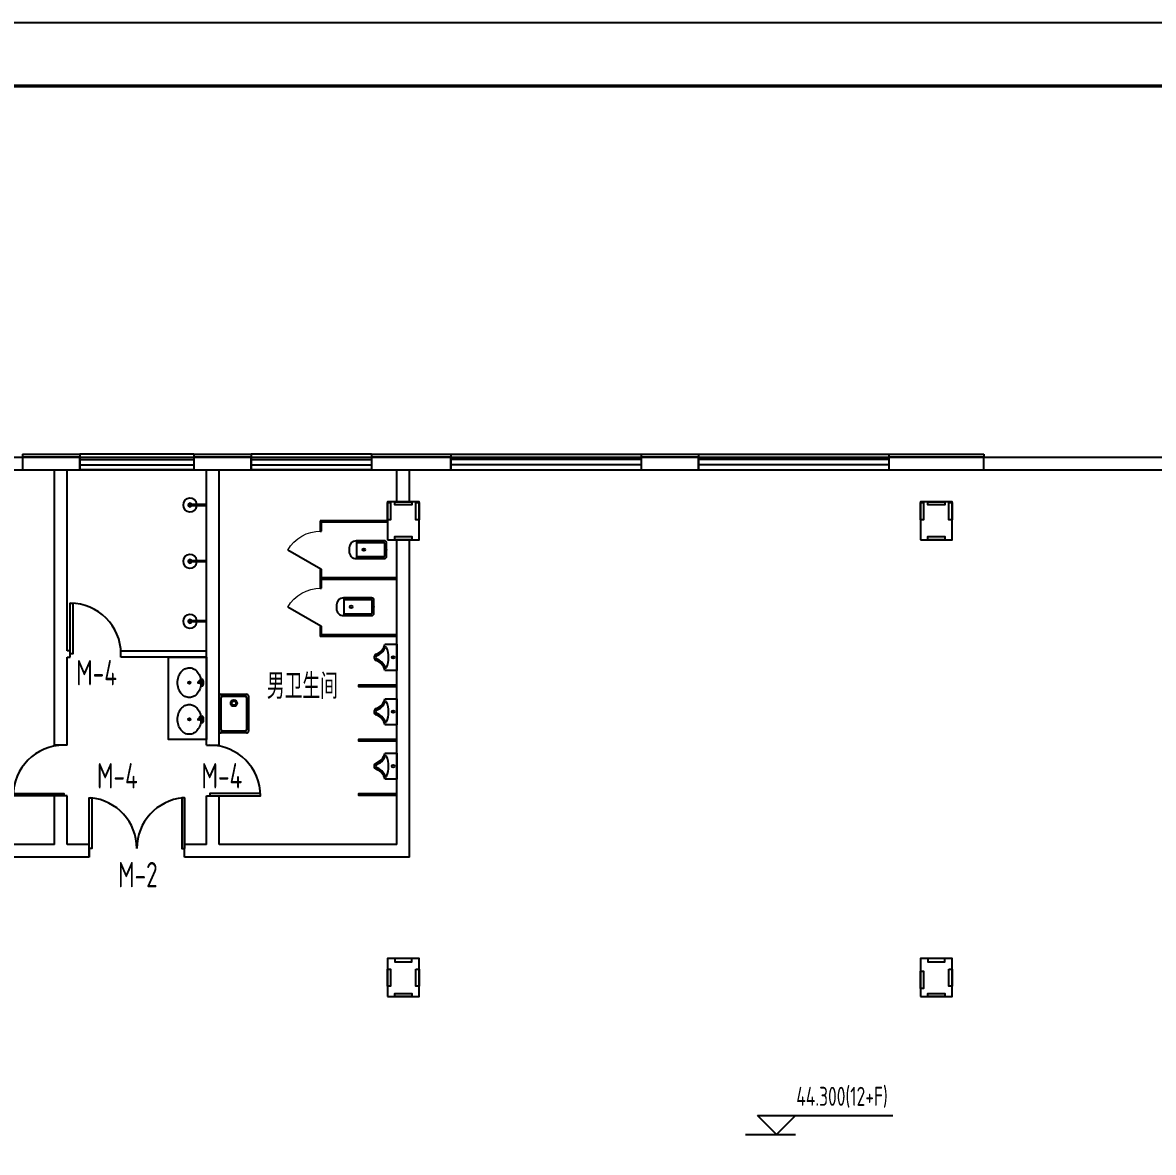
# Model space of a CAD drawing. Extents: x 428750 to 517850, y -31607 to 62245.
# Drawn here: x 469020 to 486842, y -7411 to 10393 of the extents above; entities that cross this region are included whole.
import ezdxf
from ezdxf.enums import TextEntityAlignment as Align

# ---------------------------------------------------------------- set-up
doc = ezdxf.new("R2010")
doc.units = 0
doc.header["$LTSCALE"] = 15
for name, color, linetype in [('BORDER', 7, 'Continuous'), ('图层1', 7, 'Continuous'), ('图层2', 3, 'Continuous'), ('图层3', 30, 'Continuous'), ('图层4', 251, 'Continuous'), ('图层5', 86, 'Continuous')]:
    doc.layers.add(name, color=color, linetype=linetype)
doc.styles.add('TSSD_Label', font='Tssdeng.shx', dxfattribs={"width": 0.7, "bigfont": 'hztxt.shx'})
doc.styles.add('TSSD_Norm', font='Tssdeng.shx', dxfattribs={"width": 0.7, "bigfont": 'hztxt.shx'})
doc.styles.add('zz-0', font='ARIAL.TTF')

# ---------------------------------------------------------------- blocks, each defined once
blk = doc.blocks.new('$lvtry$00000194')
for p, q in [((-17, -27, 0), (-17, -17, 0)), ((17, -27, 0), (17, -17, 0))]:
    blk.add_line(p, q)
at = {"elevation": 0}
blk.add_lwpolyline([(14, -39, -0.067374), (92, -53, -0.088152), (166, -93, -0.105269), (218, -155, -0.121685), (235, -224, -0.121685), (218, -292, -0.105269), (166, -355, -0.088152), (92, -394, -0.078966), (0, -409, -0.078966), (-92, -394, -0.088152), (-166, -355, -0.105269), (-218, -292, -0.121685), (-235, -224, -0.121685), (-218, -155, -0.105269), (-166, -93, -0.088152), (-92, -53, -0.059935), (-23, -40, -0.059935)], format="xyb", dxfattribs=at)
for centre, radius in [((0, -27, 0), 16.7), ((0, -221, 0), 20), ((0, -221, 0), 15)]:
    blk.add_circle(centre, radius)
for centre, radius, start, end in [((-40, -17, 0), 10.1, 106.6096, 258.1648), ((-64, 250, 0), 259, 274.7069, 282.3732), ((-75, -197, 0), 173, 71.36, 79.1873), ((-29, -63, 0), 6.77, 155.344, 308.3224), ((-171, 35, 0), 166, 324.8411, 338.1337), ((-171, 35, 0), 170, 324.8411, 331.3523), ((-29, -63, 0), 3.37, 155.344, 308.3224), ((100, -178, 0), 170, 132.3141, 138.8253), ((100, -178, 0), 166, 125.5327, 138.8253), ((-12, -42, 0), 10.6, 201.8924, 261.774), ((0, -17, 0), 16.7, 0, 180), ((-381, -99, 0), 372, 2.3982, 6.7627), ((0, -80, 0), 9.9, 201.7837, 338.2163), ((64, 250, 0), 259, 257.6268, 265.2931), ((381, -99, 0), 372, 170.1008, 177.6018), ((75, -197, 0), 173, 100.8127, 110.4191), ((40, -17, 0), 10.1, 281.8352, 73.3904)]:
    blk.add_arc(centre, radius, start, end)
blk.add_point((0, -17, 0))
blk = doc.blocks.new('_LV8')
for p, q in [((-205, 0), (205, 0)), ((-205, -191), (-205, 0)), ((205, 0), (205, -191))]:
    blk.add_line(p, q)
blk.add_circle((0, -60), 20)
for centre, radius, start, end in [((-152, -175), 10, 114.1084, 248.1394), ((5, -526), 395, 66.6675, 114.1084), ((158, -173), 10, 290.4941, 66.6675), ((-243, -391), 203, 19.2639, 79.2894), ((-243, -401), 233, 19.2639, 68.1394), ((0, -306), 54, 199.2639, 269.7777), ((0, -316), 24, 199.2639, 269.4998), ((0, -306), 54, 270.2223, 340.7361), ((0, -316), 24, 270.5002, 340.7361), ((243, -401), 233, 110.4941, 160.7361), ((243, -391), 203, 100.7106, 160.7361)]:
    blk.add_arc(centre, radius, start, end)
blk = doc.blocks.new('$TCHSYS$APDOOR2D')
blk.add_line((0.5, 0), (0, 0.866))
at = {"lineweight": 13}
blk.add_arc((0.5, 0), 1, 120, 180, dxfattribs=at)
blk = doc.blocks.new('$lvtry$00000200')
for p, q in [((-140, -40, 0), (-140, -480, 0)), ((-110, -40, 0), (-110, -470, 0)), ((100, 0, 0), (-100, 0, 0)), ((100, -30, 0), (-100, -30, 0)), ((110, -470, 0), (110, -40, 0)), ((140, -480, 0), (140, -40, 0)), ((140, -470, 0), (-140, -470, 0)), ((-30, -590, 0), (30, -590, 0))]:
    blk.add_line(p, q)
blk.add_circle((0, -359, 0), 20)
for centre, radius, start, end in [((-100, -40, 0), 40, 90, 180), ((-100, -40, 0), 10, 90, 180), ((100, -40, 0), 40, 0, 90), ((100, -40, 0), 10, 0, 90), ((-30, -480, 0), 110, 180, 270), ((30, -480, 0), 110, 270, 0)]:
    blk.add_arc(centre, radius, start, end)
blk.add_point((0, 0))

msp = doc.modelspace()

# ---------------------------------------------------------------- linework, layer by layer
at = {"layer": 'BORDER', "elevation": 283.476}
msp.add_lwpolyline([(428750, -31606.666), (428750, 10393.334), (517850, 10393.334), (517850, -31606.666)], close=True, dxfattribs=at)
at = {"layer": 'BORDER', "const_width": 50, "elevation": 283.476}
msp.add_lwpolyline([(431250, -30606.666), (431250, 9393.334), (516850, 9393.334), (516850, -30606.666)], close=True, dxfattribs=at)
at = {"layer": '图层1'}
for p, q in [((469020, 3593.334, 283.476), (469020, 3543.334, 283.476)), ((469020, 3593.334, 283.476), (469620, 3593.334, 283.476)), ((469620, 3593.334, 283.476), (469919.572, 3593.334, 283.476)), ((469919.572, 3593.334, 283.476), (469919.572, 3543.334, 283.476)), ((471719.572, 3593.334, 283.476), (471719.572, 3543.334, 283.476)), ((471719.572, 3593.334, 283.476), (472020, 3593.334, 283.476)), ((472020, 3593.334, 283.476), (472620, 3593.334, 283.476)), ((472620, 3593.334, 283.476), (472620, 3543.334, 283.476)), ((474520, 3593.334, 283.476), (474520, 3543.334, 283.476)), ((474520, 3593.334, 283.476), (475120, 3593.334, 283.476)), ((475120, 3593.334, 283.476), (475770, 3593.334, 283.476)), ((475770, 3593.334, 283.476), (475770, 3543.334, 283.476)), ((478770, 3593.334, 283.476), (478770, 3543.334, 283.476)), ((478770, 3593.334, 283.476), (479670, 3593.334, 283.476)), ((479670, 3593.334, 283.476), (479670, 3543.334, 283.476)), ((482670, 3593.334, 283.476), (482670, 3543.334, 283.476)), ((482670, 3593.334, 283.476), (484170, 3593.334, 283.476)), ((484170, 3593.334, 283.476), (484170, 3543.334, 283.476)), ((469620, 3543.334, 283.476), (469020, 3543.334, 283.476)), ((469020, 3543.334, 283.476), (469020, 3343.334, 283.476)), ((469919.572, 3543.334, 283.476), (469620, 3543.334, 283.476)), ((469919.572, 3343.334, 283.476), (469919.572, 3543.334, 283.476)), ((472020, 3543.334, 283.476), (471719.572, 3543.334, 283.476)), ((471719.572, 3543.334, 283.476), (471719.572, 3343.334, 283.476)), ((472620, 3543.334, 283.476), (472020, 3543.334, 283.476)), ((472620, 3343.334, 283.476), (472620, 3543.334, 283.476)), ((475120, 3543.334, 283.476), (474520, 3543.334, 283.476)), ((474520, 3543.334, 283.476), (474520, 3343.334, 283.476)), ((475770, 3543.334, 283.476), (475120, 3543.334, 283.476)), ((475770, 3343.334, 283.476), (475770, 3543.334, 283.476)), ((479670, 3543.334, 283.476), (478770, 3543.334, 283.476)), ((478770, 3543.334, 283.476), (478770, 3343.334, 283.476)), ((479670, 3343.334, 283.476), (479670, 3543.334, 283.476)), ((484170, 3543.334, 283.476), (482670, 3543.334, 283.476)), ((482670, 3543.334, 283.476), (482670, 3343.334, 283.476)), ((484170, 3343.334, 283.476), (484170, 3543.334, 283.476)), ((469020, 3343.334, 283.476), (469520, 3343.334, 283.476)), ((469520, -994.356, 283.476), (469520, 3343.334, 283.476)), ((469720, 493.718, 283.476), (469720, 3343.334, 283.476)), ((469720, 3343.334, 283.476), (469919.572, 3343.334, 283.476)), ((471719.572, 3343.334, 283.476), (471920, 3343.334, 283.476)), ((471920, -994.356, 283.476), (471920, 3343.334, 283.476)), ((472120, -994.356, 283.476), (472120, 3343.334, 283.476)), ((472120, 3343.334, 283.476), (472620, 3343.334, 283.476)), ((474520, 3343.334, 283.476), (475020, 3343.334, 283.476)), ((474920, 2843.334, 283.476), (474920, 3343.334, 283.476)), ((475120, 2843.334, 283.476), (475120, 3343.334, 283.476)), ((475220, 3343.334, 283.476), (475770, 3343.334, 283.476)), ((478770, 3343.334, 283.476), (479670, 3343.334, 283.476)), ((482670, 3343.334, 283.476), (484170, 3343.334, 283.476)), ((474920, -2556.666, 283.476), (474920, 2243.334, 283.476)), ((475120, -2756.666, 283.476), (475120, 2243.334, 283.476)), ((469770, 493.718, 283.476), (469720, 493.718, 283.476)), ((469720, -994.356, 283.476), (469720, 393.729, 283.476)), ((469770, 393.729, 283.476), (469770, 493.718, 283.476)), ((470570, 393.729, 283.476), (470570, 493.729, 283.476)), ((469720, -994.356, 283.476), (469520, -994.356, 283.476)), ((471920, -994.356, 283.476), (472120, -994.356, 283.476)), ((469720, -1794.356, 283.476), (469520, -1794.356, 283.476)), ((469520, -2556.666, 283.476), (469520, -1794.356, 283.476)), ((469720, -2556.666, 283.476), (469720, -1794.356, 283.476)), ((471920, -1794.356, 283.476), (472120, -1794.356, 283.476)), ((471920, -2556.666, 283.476), (471920, -1794.356, 283.476)), ((472120, -2556.666, 283.476), (472120, -1794.356, 283.476)), ((469520, -2556.666, 283.476), (466720, -2556.666, 283.476)), ((470070, -2556.666, 283.476), (469720, -2556.666, 283.476)), ((470070, -2756.666, 283.476), (470070, -2556.666, 283.476)), ((470070, -2621.443, 283.476), (470070, -2756.666, 283.476)), ((471570, -2756.666, 283.476), (471570, -2556.666, 283.476)), ((471920, -2556.666, 283.476), (471570, -2556.666, 283.476)), ((474920, -2556.666, 283.476), (472120, -2556.666, 283.476)), ((470070, -2756.666, 283.476), (467420, -2756.666, 283.476)), ((475120, -2756.666, 283.476), (471570, -2756.666, 283.476))]:
    msp.add_line(p, q, dxfattribs=at)
at = {"layer": '图层1', "elevation": 283.476}
for points in [[(446920, -8806.666), (446920, 3543.334), (509620, 3543.334), (509620, -5156.871), (500470, -5156.871), (500470, -8856.666), (502320, -8856.666), (502320, -19656.666), (439720, -19656.666), (439720, -8856.666), (446870, -8856.666)], [(447120, 2843.334), (447120, 3343.334), (509420, 3343.334), (509420, -4956.871), (500270, -4956.871), (500270, -9056.666), (502120, -9056.666), (502120, -19456.666), (466870, -19456.666)], [(471920, 3343.334), (472120, 3343.334)], [(469720, 393.729), (469770, 393.729)], [(470570, 493.729), (471920, 493.721)], [(471920, 393.334), (470570, 393.729)]]:
    msp.add_lwpolyline(points, dxfattribs=at)
for points in [[(474770, 2243.334), (475270, 2243.334), (475270, 2843.334), (474770, 2843.334)], [(474770, 2828.334), (474820, 2828.334), (474820, 2558.129), (474770, 2558.129)], [(475155.102, 2843.334), (475155.102, 2793.334), (474884.898, 2793.334), (474884.898, 2843.334)], [(475220, 2828.334), (475270, 2828.334), (475270, 2558.129), (475220, 2558.129)], [(483170, 2243.334), (483670, 2243.334), (483670, 2843.334), (483170, 2843.334)], [(483170, 2828.334), (483220, 2828.334), (483220, 2558.129), (483170, 2558.129)], [(483555.102, 2843.334), (483555.102, 2793.334), (483284.898, 2793.334), (483284.898, 2843.334)], [(483620, 2828.334), (483670, 2828.334), (483670, 2558.129), (483620, 2558.129)], [(474884.898, 2243.334), (474884.898, 2293.334), (475155.102, 2293.334), (475155.102, 2243.334)], [(483284.898, 2243.334), (483284.898, 2293.334), (483555.102, 2293.334), (483555.102, 2243.334)], [(474770, -4956.666), (475270, -4956.666), (475270, -4356.666), (474770, -4356.666)], [(474884.898, -4356.666), (474884.898, -4406.666), (475155.102, -4406.666), (475155.102, -4356.666)], [(483170, -4956.666), (483670, -4956.666), (483670, -4356.666), (483170, -4356.666)], [(483284.898, -4356.666), (483284.898, -4406.666), (483555.102, -4406.666), (483555.102, -4356.666)], [(474770, -4521.564), (474820, -4521.564), (474820, -4791.769), (474770, -4791.769)], [(475220, -4521.564), (475270, -4521.564), (475270, -4791.769), (475220, -4791.769)], [(483170, -4556.564), (483220, -4556.564), (483220, -4826.769), (483170, -4826.769)], [(483620, -4521.564), (483670, -4521.564), (483670, -4791.769), (483620, -4791.769)], [(474884.898, -4956.666), (474884.898, -4906.666), (475155.102, -4906.666), (475155.102, -4956.666)], [(483284.898, -4956.666), (483284.898, -4906.666), (483555.102, -4906.666), (483555.102, -4956.666)]]:
    msp.add_lwpolyline(points, close=True, dxfattribs=at)
at = {"layer": '图层2', "extrusion": (0, 0, -1)}
for p, q in [((471719.572, 3593.334, 283.476), (469919.572, 3593.334, 283.476)), ((469919.572, 3593.334, 283.476), (469919.572, 3343.334, 283.476)), ((471719.572, 3593.334, 283.476), (471719.572, 3343.334, 283.476)), ((474520, 3593.334, 283.476), (472620, 3593.334, 283.476)), ((472620, 3593.334, 283.476), (472620, 3343.334, 283.476)), ((474520, 3593.334, 283.476), (474520, 3343.334, 283.476)), ((469919.572, 3510, 283.476), (471719.572, 3510, 283.476)), ((469919.572, 3426.667, 283.476), (471719.572, 3426.667, 283.476)), ((472620, 3510, 283.476), (474520, 3510, 283.476)), ((472620, 3426.667, 283.476), (474520, 3426.667, 283.476)), ((471719.572, 3343.334, 283.476), (469919.572, 3343.334, 283.476)), ((474520, 3343.334, 283.476), (472620, 3343.334, 283.476))]:
    msp.add_line(p, q, dxfattribs=at)
at = {"layer": '图层2'}
for p, q in [((475770, 3593.334, 283.476), (478770, 3593.334, 283.476)), ((475770, 3593.334, 283.476), (475770, 3343.334, 283.476)), ((478770, 3593.334, 283.476), (478770, 3343.334, 283.476)), ((479670, 3593.334, 283.476), (482670, 3593.334, 283.476)), ((479670, 3593.334, 283.476), (479670, 3343.334, 283.476)), ((482670, 3593.334, 283.476), (482670, 3343.334, 283.476)), ((478770, 3510, 283.476), (475770, 3510, 283.476)), ((478770, 3426.667, 283.476), (475770, 3426.667, 283.476)), ((482670, 3510, 283.476), (479670, 3510, 283.476)), ((482670, 3426.667, 283.476), (479670, 3426.667, 283.476)), ((475770, 3343.334, 283.476), (478770, 3343.334, 283.476)), ((479670, 3343.334, 283.476), (482670, 3343.334, 283.476))]:
    msp.add_line(p, q, dxfattribs=at)
at = {"layer": '图层3'}
msp.add_line((471570.266, -1824.488, 283.476), (471570, -2621.443, 283.476), dxfattribs=at)
at = {"layer": '图层3', "elevation": 283.476}
for points in [[(469810, 1243.706), (469810, 443.706), (469770, 443.706), (469770, 1243.706), (469810, 1243.706)], [(468870, -1754.356), (469670, -1754.356), (469670, -1794.356), (468870, -1794.356), (468870, -1754.356)], [(472770, -1754.356), (471970, -1754.356), (471970, -1794.356), (472770, -1794.356), (472770, -1754.356)]]:
    msp.add_lwpolyline(points, dxfattribs=at)
for points in [[(470070, -2621.443), (470069.734, -1824.488), (470109.734, -1824.488), (470110, -2621.443), (470070, -2621.443)], [(471570, -2621.443), (471570.266, -1824.488), (471530.266, -1824.488), (471530, -2621.443), (471570, -2621.443)]]:
    msp.add_lwpolyline(points, close=True, dxfattribs=at)
at = {"layer": '图层3'}
for centre, start, end in [((469770, 443.706, 283.476), 0, 90), ((469670, -1794.356, 283.476), 90, 180), ((471970, -1794.356, 283.476), 0, 90), ((470020, -2621.443, 283.476), 0, 84.9993554), ((471620, -2621.443, 283.476), 95.0006446, 180)]:
    msp.add_arc(centre, 800, start, end, dxfattribs=at)
at = {"layer": '图层4'}
for p, q in [((471920, 2780.48, 283.476), (471920, 2800.48, 283.476)), ((473707.5, 2543.334, 283.476), (473707.5, 2380.834, 283.476)), ((474770, 2543.334, 283.476), (473707.5, 2543.334, 283.476)), ((473732.5, 2380.834, 283.476), (473732.5, 2518.334, 283.476)), ((474770, 2518.334, 283.476), (473732.5, 2518.334, 283.476)), ((473707.5, 2380.834, 283.476), (473732.5, 2380.834, 283.476)), ((471920, 1893.98, 283.476), (471920, 1913.98, 283.476)), ((473707.5, 1780.834, 283.476), (473707.5, 1630.834, 283.476)), ((473732.5, 1780.834, 283.476), (473707.5, 1780.834, 283.476)), ((473707.5, 1630.834, 283.476), (473707.5, 1480.834, 283.476)), ((473732.5, 1643.334, 283.476), (473732.5, 1780.834, 283.476)), ((474920, 1643.334, 283.476), (473732.5, 1643.334, 283.476)), ((473732.5, 1480.834, 283.476), (473732.5, 1618.334, 283.476)), ((474920, 1618.334, 283.476), (473732.5, 1618.334, 283.476)), ((473707.5, 1480.834, 283.476), (473732.5, 1480.834, 283.476)), ((471920, 948.48, 283.476), (471920, 968.48, 283.476)), ((473707.5, 880.834, 283.476), (473707.5, 718.334, 283.476)), ((473732.5, 880.834, 283.476), (473707.5, 880.834, 283.476)), ((474920, 718.334, 283.476), (473707.5, 718.334, 283.476)), ((473732.5, 743.334, 283.476), (473732.5, 880.834, 283.476)), ((474920, 743.334, 283.476), (473732.5, 743.334, 283.476)), ((472150, -751.107, 283.476), (472150, -241.107, 283.476)), ((472170, -221.107, 283.476), (472530, -221.107, 283.476)), ((472550, -241.107, 283.476), (472550, -751.107, 283.476)), ((472530, -771.107, 283.476), (472170, -771.107, 283.476)), ((480603.13, -6827.543, 283.476), (481203.13, -6827.543, 283.476)), ((480903.13, -7127.543, 283.476), (480603.13, -6827.543, 283.476)), ((480903.13, -7127.543, 283.476), (481203.13, -6827.543, 283.476)), ((481203.13, -6827.543, 283.476), (482735.778, -6827.543, 283.476)), ((480412.579, -7127.543, 283.476), (481203.13, -7127.543, 283.476)), ((480903.13, -7127.543, 283.476), (480903.13, -7127.543, 283.476))]:
    msp.add_line(p, q, dxfattribs=at)
at = {"layer": '图层4', "elevation": 283.476}
for points in [[(471920, 2666.895), (471920, 2923.334)], [(471920, 2800.48), (471656.723, 2800.48)], [(471920, 2780.48), (471656.723, 2780.48)], [(471920, 1780.395), (471920, 2036.834)], [(471920, 1913.98), (471656.723, 1913.98)], [(471920, 1893.98), (471656.723, 1893.98)], [(471920, 834.895), (471920, 1091.334)], [(471920, 968.48), (471656.723, 968.48)], [(471920, 948.48), (471656.723, 948.48)], [(474920, -71.603), (474320, -71.603), (474320, -41.603), (474920, -41.603)], [(472120, -771.107), (472120, -221.107)], [(472150, -191.107), (472550, -191.107)], [(472580, -221.107), (472580, -771.107)], [(472550, -801.107), (472150, -801.107)], [(474920, -928.78), (474320, -928.78), (474320, -898.78), (474920, -898.78)], [(474920, -1785.957), (474320, -1785.957), (474320, -1755.957), (474920, -1755.957)]]:
    msp.add_lwpolyline(points, dxfattribs=at)
msp.add_lwpolyline([(471920, 393.334), (471920, -906.666), (471320, -906.666), (471320, 393.334)], close=True, dxfattribs=at)
for points in [[(472150, -191.107, 0.414213562), (472120, -221.107, 0.414213562)], [(472580, -221.107, 0.414213562), (472550, -191.107, 0.414213562)], [(472120, -771.107, 0.414213562), (472150, -801.107, 0.414213562)], [(472550, -801.107, 0.414213562), (472580, -771.107, 0.414213562)]]:
    msp.add_lwpolyline(points, format="xyb", dxfattribs=at)
at = {"layer": '图层4'}
for radius in [50, 32.5]:
    msp.add_circle((472350, -331.107, 283.476), radius, dxfattribs=at)
for centre, radius, start, end in [((471657.514, 2790.48, 283.476), 108.137, 5.3060273, 354.6939727), ((471657.514, 2790.48, 283.476), 28.327, 20.6724888, 339.3275112), ((471659.826, 2790.48, 283.476), 10.47, 107.2380861, 252.7619139), ((471657.514, 1903.98, 283.476), 108.137, 5.3060273, 354.6939727), ((471657.514, 1903.98, 283.476), 28.327, 20.6724888, 339.3275112), ((471659.826, 1903.98, 283.476), 10.47, 107.2380861, 252.7619139), ((471657.514, 958.48, 283.476), 108.137, 5.3060273, 354.6939727), ((471657.514, 958.48, 283.476), 28.327, 20.6724888, 339.3275112), ((471659.826, 958.48, 283.476), 10.47, 107.2380861, 252.7619139), ((472170, -241.107, 283.476), 20, 90, 180), ((472530, -241.107, 283.476), 20, 0, 90), ((472170, -751.107, 283.476), 20, 180, 270), ((472530, -751.107, 283.476), 20, 270, 0)]:
    msp.add_arc(centre, radius, start, end, dxfattribs=at)

# ---------------------------------------------------------------- block references
at = {"layer": '图层4', "xscale": -600, "yscale": 600, "zscale": 25, "rotation": 90}
for p in [(473720, 2080.834, 283.476), (473720, 1180.834, 283.476)]:
    msp.add_blockref('$TCHSYS$APDOOR2D', p, dxfattribs=at)
at = {"layer": '图层4', "rotation": 270}
for name, p in [('$lvtry$00000200', (474757.023, 2087.388, 283.476)), ('$lvtry$00000200', (474557.023, 1187.388, 283.476)), ('_LV8', (474920, 390.674, 283.476)), ('$lvtry$00000194', (471870, -8.034, 283.476)), ('$lvtry$00000194', (471870, -587.329, 283.476)), ('_LV8', (474920, -466.503, 283.476)), ('_LV8', (474920, -1323.68, 283.476))]:
    msp.add_blockref(name, p, dxfattribs=at)

# ---------------------------------------------------------------- texts
at = {"layer": '图层3', "style": 'TSSD_Norm', "width": 0.7}
for s, p in [('M-4', (469864.033, -51.067, 283.476)), ('M-4', (470191.738, -1675.889, 283.476)), ('M-4', (471838.771, -1675.889, 283.476)), ('M-2', (470523.968, -3234.102, 283.476))]:
    msp.add_text(s, height=400, dxfattribs=at).set_placement(p)
at = {"layer": '图层4', "style": 'TSSD_Label', "width": 0.7}
msp.add_text('44.300(12+F)', height=300, dxfattribs=at).set_placement((482655.402, -6767.543, 283.476), align=Align.BOTTOM_RIGHT)
at = {"layer": '图层4', "style": 'zz-0'}
for tag, s in [('YSIZE', '460'), ('XSIZE', '610')]:
    msp.add_attdef(tag, (472120, -496.107, 283.476), s, height=0.5, rotation=90, dxfattribs=at)
at = {"layer": '图层5', "style": 'TSSD_Norm', "width": 0.7}
msp.add_text('男卫生间', height=400, dxfattribs=at).set_placement((472869.918, -263.997, 283.476))

doc.saveas('drawing.dxf')
